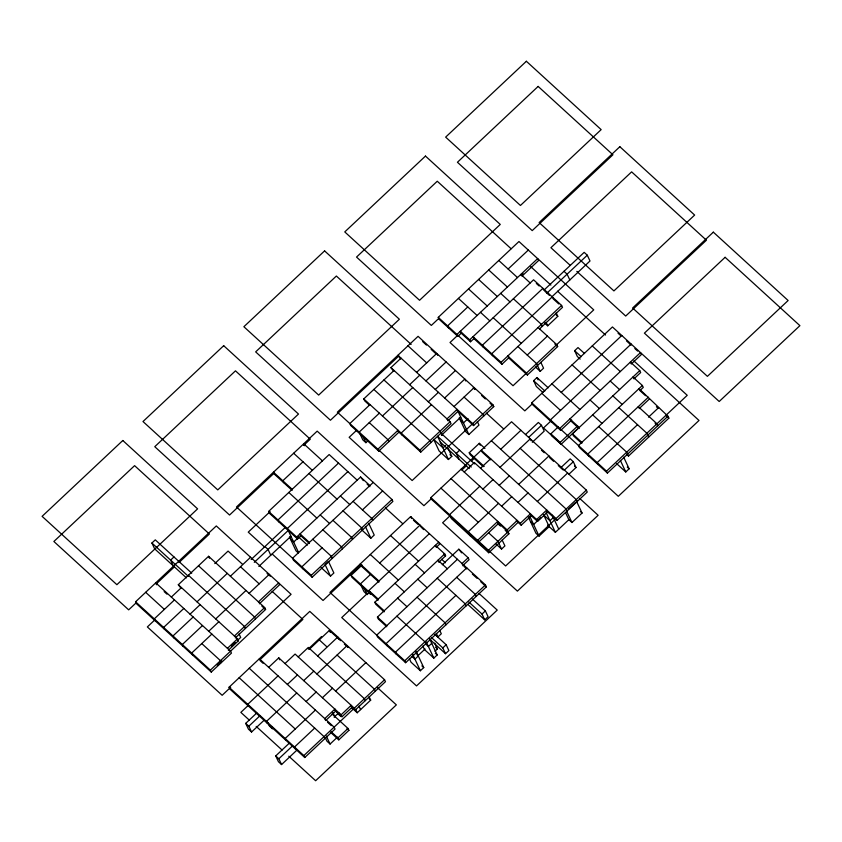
<?xml version="1.0" encoding="UTF-8"?>
<svg xmlns="http://www.w3.org/2000/svg" width="842" height="842" viewBox="0 0 842 842"><rect width="100%" height="100%" fill="white"/><g stroke="black" fill="none" stroke-linecap="round" stroke-linejoin="round"><path stroke-width="1.26" d="M186.419 577.865L154.633 548.816L151.918 543.016L155.275 539.859L191.734 573.181M173.978 556.941L170.61 560.098L173.336 565.908M211.279 672.074L136.488 603.725L135.583 601.788L216.299 525.945L291.079 594.294L210.374 670.137L211.279 672.074L231.455 653.118L230.55 651.182L155.759 582.822L156.665 584.758M438.25 317.36L518.956 241.517L593.747 309.867L513.041 385.72L438.25 317.36L439.156 319.297L457.848 336.39L461.521 332.937M136.267 602.714L128.668 609.85L53.877 541.49L134.594 465.647L209.374 534.007L178.988 562.551M156.202 583.969L174.241 567.013M274.187 473.099L229.561 515.041L154.77 446.692L235.476 370.838L310.266 439.198L303.625 445.439M398.813 355.987L330.443 420.232L255.663 351.882L336.368 276.029L411.159 344.389M438.935 318.287L431.336 325.422L356.545 257.073L437.261 181.23L511.083 248.706M393.698 371.259L390.92 367.617L401.013 358.134M369.354 405.118L364.681 400.845L363.776 398.908L394.035 370.469M302.994 461.795L282.817 480.761L283.722 482.698M467.773 306.951L447.597 325.907L448.502 327.843M508.126 269.019L528.313 250.063M181.093 588.379L178.315 584.737L208.584 556.299L264.672 607.556L265.577 609.492L235.307 637.941M370.006 404.602L349.83 423.568L350.735 425.494L378.774 451.133L398.95 432.167L398.045 430.23L377.869 449.196L378.774 451.133M171.347 597.062L181.43 587.59M174.462 599.914L154.275 618.881L155.191 620.807M301.236 535.544L297.573 538.996L269.524 513.357L268.619 511.431L329.159 454.543L357.197 480.172M416.59 372.375L436.766 353.419L437.672 355.345M154.96 619.796L147.361 626.932L222.151 695.292L230.697 687.261M214.784 563.582L228.077 551.089L242.454 564.235M270.093 511.61L248.253 532.133L264.556 547.026M356.734 430.178L349.146 437.324L423.926 505.674L431.525 498.538M457.627 335.379L450.028 342.515L524.819 410.864L532.418 403.728M521.251 275.587L523.145 273.808M522.051 276.06L538.564 260.536L537.659 258.61L456.943 334.453L457.848 336.39M379.353 413.148L359.176 432.104L362.797 439.85L365.912 442.692L367.754 440.966M409.622 384.71L419.705 375.227M382.468 415.99L412.738 387.552M183.809 608.461L163.632 627.416L164.537 629.353M338.505 463.089L277.965 519.967L278.87 521.903M425.936 380.921L446.113 361.955M474.235 338.326L470.562 341.768L469.657 339.842L533.554 279.797L561.603 305.425L562.509 307.362L539.575 328.906M197.007 601.83L227.277 573.381M190.039 614.155L200.122 604.672M230.392 576.233L250.569 557.267M251.169 559.488L285.112 527.597M193.155 617.007L172.978 635.963L173.884 637.899M347.851 471.636L287.322 528.513L298.552 552.499M435.282 389.467L455.469 370.501M254.284 562.34L288.227 530.449M428.315 401.792L438.408 392.309M546.921 293.121L587.284 255.2L584.169 252.347L543.806 290.269L542.901 288.332L482.371 345.22L483.276 347.157M258.841 566.424L290.943 536.249M431.43 404.644L401.16 433.083L402.066 435.019M551.478 297.194L590 260.999L587.284 255.2M202.501 625.543L182.325 644.509L183.23 646.446M297.573 538.996L296.668 537.059L360.565 477.014L369.912 485.56M444.639 398.013L464.816 379.047L465.721 380.984M298.247 537.743L293.658 542.059L290.543 539.206M215.71 618.912L245.98 590.474M208.732 631.247L218.825 621.764M249.095 593.315L269.272 574.36L270.177 576.296M211.847 634.089L191.671 653.055L192.576 654.992M373.269 482.403L292.563 558.246L293.469 560.183L312.161 577.265L392.877 501.422L391.972 499.485L317.181 431.136L236.476 506.979L311.256 575.339L312.161 577.265M453.985 406.549L474.162 387.594L475.067 389.53L473.193 387.815M509.305 357.345L501.969 364.239L501.064 362.313L561.603 305.425M544.595 322.97L547.71 325.812L557.793 316.329L556.173 312.845M458.006 411.338L447.923 420.821L447.007 418.884L457.101 409.401L468.878 434.546L478.972 425.073L477.34 421.589M258.441 601.862L278.618 582.906L279.523 584.832L259.347 603.798M450.123 421.726L451.038 423.663L420.768 452.101L419.863 450.175L450.123 421.726L390.92 367.617M441.461 435.24L460.721 417.137M322.086 547.826L301.91 566.792L302.815 568.729M362.439 509.905L382.626 490.939M527.229 355.05L547.405 336.095M234.402 636.005L264.672 607.556M468.026 418.632L463.447 422.947L460.332 420.095M227.435 648.329L237.518 638.846L178.315 584.737M231.518 646.046L235.192 642.604M237.939 640.015L240.696 637.426L239.065 633.952M445.544 445.544L443.018 447.912L433.672 439.366L439.103 450.975L448.46 459.522L451.817 456.353L448.018 448.239M228.34 650.266L238.423 640.783L237.518 638.846M311.256 575.339L391.972 499.485M492.854 404.676L412.148 480.529L337.358 412.17L418.074 336.326L492.854 404.676L493.77 406.612L473.583 425.578L456.448 409.907M217.215 665.275L221.793 660.959M527.397 375.016L526.492 373.08L507.789 355.987L508.694 357.924L527.397 375.016L557.657 346.567L556.751 344.631L538.059 327.549M535.523 367.059L540.206 371.333L543.564 368.175L540.848 362.365M459.637 450.228L456.28 453.396L458.995 459.195M542.89 392.488L536.343 386.51L533.628 380.71L536.986 377.542L548.205 387.804M330.506 576.139L333.874 572.981L328.433 561.372L325.065 564.529L330.506 576.139L321.16 567.592M361.513 529.671L370.859 538.217L374.227 535.049L368.785 523.45M580.17 359.092L577.359 356.534L574.644 350.725L578.001 347.567L584.548 353.545M483.234 466.668L470.141 454.701L469.236 452.764L479.33 443.292L484.939 448.418M263.041 663.286L260.241 660.717L259.336 658.791L334.116 727.141L335.032 729.077L304.762 757.516L229.971 689.166L229.066 687.23L309.782 611.387L384.562 679.736L385.468 681.673L355.208 710.111L350.535 705.838M410.664 516.578L329.959 592.421L404.739 660.77L405.644 662.707L486.36 586.863L485.455 584.927L410.664 516.578L411.57 518.514M451.017 478.656L507.116 529.913L508.926 533.786L488.749 552.752L487.844 550.815L431.746 499.548L430.841 497.611L511.557 421.768L586.337 490.118L587.253 492.054L556.983 520.493L546.7 511.094M571.686 420.032L560.688 430.378L532.639 404.739L531.734 402.802L612.439 326.959L687.23 395.308L606.524 471.162L607.429 473.088L667.959 416.211L639.004 388.646L639.909 390.572L645.519 395.698M260.136 659.602L302.857 619.438L272.177 591.4M361.018 564.793L323.044 600.483L272.219 554.036M461.911 469.983L466.657 465.521M471.404 461.058L474.257 458.385M429.367 533.66L368.828 590.547L370.638 594.42L351.945 577.328L351.04 575.391L362.049 565.056M464.226 472.015L474.32 462.542L536.638 519.503L537.543 521.43L547.637 511.957L546.732 510.02L536.638 519.503M268.682 667.327L278.776 657.855L341.094 714.816L341.999 716.742L352.093 707.269L351.177 705.333L341.094 714.816M379.658 563.045L420.011 525.124L420.926 527.05M480.55 468.236L490.633 458.753M500.727 449.27L520.903 430.315M561.256 392.393L621.796 335.505M370.48 574.454L360.387 583.938L364.018 591.673L367.133 594.526L369.88 591.937M525.534 434.525L538.375 422.452L541.49 425.305L544.216 431.104L532.291 442.313M285.006 663.549L295.089 654.066L354.303 708.175L355.208 710.111M528.65 437.366L541.49 425.305M278.028 675.873L247.769 704.322L248.674 706.249M298.205 656.918L308.298 647.435L364.386 698.702L365.291 700.628M479.803 486.255L449.544 514.704L451.354 518.567L488.749 552.752M499.99 467.299L530.25 438.861L531.155 440.787M631.142 344.052L550.426 419.895L551.331 421.831M248.443 705.238L240.844 712.374L249.474 720.268M308.267 649.024L321.56 636.531M366.428 594.368L341.736 617.565L416.527 685.925L497.233 610.082L479.014 593.431M450.217 515.62L442.629 522.766L517.409 591.116L598.125 515.272L579.906 498.622M551.11 420.811L543.511 427.957L618.302 496.306L699.007 420.463L633.816 360.871M309.203 649.371L329.38 630.405L340.6 640.657M482.929 489.107L493.012 479.624M578.528 427.947L561.098 444.323L551.752 435.777L550.847 433.84L558.183 426.947M264.399 719.952L251.558 732.014L248.443 729.172L245.717 723.362L256.726 713.016M287.375 684.42L297.468 674.937M317.644 655.981L337.821 637.015L338.726 638.952M384.131 611.881L375.721 604.188L374.816 602.251L438.714 542.206L439.619 544.143L436.872 546.732M499.243 485.318L509.336 475.846M251.558 732.014L248.832 726.214L259.841 715.868M303.699 680.631L313.792 671.158M561.098 444.323L560.193 442.387L577.612 426.01M296.731 692.966L266.461 721.405L267.367 723.341M316.908 674L347.167 645.561L348.083 647.498L344.336 644.077M386.762 626.743L378.342 619.049L377.437 617.112L444.702 553.91L435.346 545.363L436.251 547.3M498.506 503.348L468.236 531.786L470.047 535.659M518.683 484.382L548.952 455.943L549.858 457.88L553.594 461.3M581.811 443.45L573.391 435.756L572.486 433.819L639.752 370.617L630.405 362.071L631.311 364.007L641.394 354.524L640.488 352.587L559.783 428.441L560.688 430.378M439.187 561.877L445.607 555.846L444.702 553.91M634.236 378.584L640.657 372.553L639.752 370.617M501.622 506.2L511.704 496.717M442.303 564.729L458.806 549.216L468.152 557.762L469.068 559.688L462.647 565.729M306.078 701.512L316.16 692.029M457.406 559.298L376.7 635.142L377.605 637.078L405.644 662.707M517.946 502.411L528.029 492.928M633.931 378.868L633.026 376.942L642.372 385.478L578.475 445.523L579.38 447.46L607.429 473.088M498.675 523.303L478.488 542.269L477.582 540.332L497.759 521.377L499.58 525.24M640.53 390.004L643.277 387.415L642.372 385.478M561.025 467.499L570.202 458.879L573.318 461.721L576.033 467.531L568.697 474.425M461.732 563.793L468.152 557.762M564.14 470.341L573.318 461.721M322.402 697.723L332.485 688.24M315.424 710.048L285.154 738.497L286.059 740.434M335.6 691.093L365.87 662.643M466.752 567.845L386.046 643.688L386.952 645.625M507.116 529.913L517.198 520.44L518.104 522.366L487.844 550.815M537.375 501.474L567.645 473.036M648.361 397.182L587.821 454.07L588.726 456.006M639.173 408.602L649.266 399.119M521.219 525.219L520.314 523.282L530.407 513.799L531.313 515.736L521.219 525.219L516.241 520.661M297.152 749.917L281.565 764.568L278.449 761.726L275.723 755.916L289.49 742.991M495.949 543.943L501.558 549.068L504.916 545.911L502.2 540.111M281.565 764.568L278.839 758.768L292.606 745.833M314.687 728.077L294.511 747.043L295.416 748.97M455.932 595.347L395.393 652.234L396.298 654.16M637.531 424.694L597.167 462.616L598.083 464.552M540.974 517.598L533.639 524.492L530.513 521.651M648.519 417.148L658.612 407.665M334.116 717.152L337.789 713.7L336.695 711.385M553.32 517.556L549.952 520.714L543.406 514.736M304.762 757.516L303.857 755.579L384.562 679.736M404.739 660.77L485.455 584.927M586.337 490.118L505.632 565.971L430.841 497.611M528.344 517.009L535.954 533.26L539.069 536.101L549.163 526.618L543.721 515.02M568.361 509.2L575.696 502.295M626.637 454.354L628.511 456.069L668.864 418.148L667.959 416.211M351.619 707.638L357.229 712.764L370.68 700.123L369.049 696.639M425.094 648.982L417.758 655.886L416.127 652.403M435.135 634.352L437.935 636.92L441.303 633.763L439.671 630.279M418.306 655.981L414.938 659.139L412.138 656.581M431.757 643.341L428.399 646.498L425.589 643.93M325.328 737.729L326.959 741.213L330.075 744.054L337.41 737.16M547.605 525.197L555.394 532.323L568.845 519.682L565.582 512.715M347.988 728.446L348.893 730.382L338.8 739.865L337.895 737.929L347.988 728.446L332.095 713.921M434.914 651.308L437.44 648.94L434.725 643.13M568.845 519.682L571.96 522.524L582.054 513.041L576.612 501.443M616.418 463.416L625.764 471.962L629.132 468.805L623.69 457.195M446.165 644.74L448.891 650.55L445.523 653.708L442.808 647.908L446.165 644.74L434.956 634.489M409.401 658.718L411.033 662.201L420.379 670.748L423.747 667.59L416.127 651.34M422.852 646.077L424.484 649.561L433.83 658.107L437.198 654.95L429.578 638.699M485.371 610.892L488.086 616.702L484.729 619.859L482.013 614.06L485.371 610.892L472.288 598.936M570.097 265.23L550.921 247.706L631.626 171.863L706.417 240.212L625.701 316.055L576.802 271.366M563.982 271.313L567.098 274.155L569.823 279.965M618.028 333.169L620.828 335.726M626.437 340.852L631.111 345.125M634.847 348.546L637.657 351.114M530.744 266.661L550.878 285.07M557.583 291.206L605.524 335.021M536.333 283.438L539.133 285.996M544.742 291.122L549.416 295.395M558.762 303.941L553.152 298.815L552.247 296.879L491.717 353.766L492.623 355.703M520.84 274.408L530.186 282.954M498.78 260.483L517.483 277.565M592.263 345.925L620.312 371.554M556.236 314.908L557.793 316.329M656.402 406.749L657.96 408.17M666.064 415.58L668.864 418.148M488.697 269.956L507.389 287.048M610.218 381.037L619.575 389.583M638.268 406.665L656.96 423.758L657.876 425.694L655.065 423.126M574.644 350.725L581.191 356.703M513.378 298.752L541.417 324.38L542.332 326.317M500.664 293.374L510.01 301.91M612.85 395.898L622.196 404.444M554.857 344.01L557.657 346.567M478.603 279.439L497.306 296.531M572.086 364.881L600.136 390.52M618.828 407.602L646.877 433.241L648.687 437.103M468.52 288.922L487.213 306.014M590.042 399.992L599.388 408.538M493.202 317.718L521.24 343.347M480.487 312.329L489.833 320.876M517.883 346.504L536.575 363.597L540.206 371.333M592.663 414.864L602.019 423.4M458.427 298.405L477.119 315.487M551.91 383.847L579.959 409.475M598.651 426.568L626.701 452.196L628.511 456.069M533.628 380.71L544.848 390.962M627.258 467.089L629.132 468.805M541.827 393.33L560.519 410.412M579.212 427.504L569.866 418.958L570.771 420.895L579.191 428.578M501.064 362.313L473.025 336.674L473.93 338.61L501.969 364.239M469.657 339.842L460.311 331.295L461.216 333.232L470.562 341.768M572.486 433.819L581.843 442.366M531.734 402.802L606.524 471.162M550.847 433.84L560.193 442.387M574.476 466.1L576.033 467.531M422.716 341.673L426.452 345.094M431.136 349.367L435.809 353.64M481.613 395.508L485.35 398.929M490.023 403.192L493.77 406.612M541.438 450.186L544.248 452.754M558.267 465.573L562.94 469.836M486.423 413.18L503.684 428.946M407.981 345.809L426.683 362.891M464.068 397.077L482.771 414.159L483.676 416.095M520.167 448.333L576.254 499.601L577.159 501.537M580.485 511.62L582.054 513.041M491.381 440.724L566.161 509.084L567.066 511.02M400.666 358.934L397.898 355.292L472.678 423.642L473.583 425.578M468.878 434.546L465.763 431.704L459.237 417.769M490.612 459.837L482.192 452.143L481.287 450.207L556.078 518.567L556.983 520.493M469.236 452.764L484.192 466.436M383.952 379.942L440.04 431.209L442.029 435.461M440.945 433.146L474.604 463.9M530.997 515.451L537.543 521.43M471.236 467.068L437.577 436.303L448.46 459.522M440.303 442.113L469.278 468.594M449.954 454.648L451.817 456.353M373.859 389.425L429.946 440.692L430.851 442.629M461.111 469.173L520.314 523.282M363.776 398.908L419.863 450.175M397.392 430.746L420.768 452.101M497.738 522.45L508.021 531.849M497.706 523.535L500.516 526.092M505.189 530.365L508.926 533.786M369.259 422.631L387.962 439.713L388.867 441.65M440.934 488.128L478.33 522.314M488.581 532.786L497.927 541.332L501.558 549.068M461.584 552.857L458.806 549.216M413.443 520.219L418.116 524.492M421.853 527.913L423.726 529.618M463.921 566.361L466.731 568.918M472.341 574.044L477.014 578.317M480.75 581.738L486.36 586.863M363.334 480.656L360.565 477.014M367.08 484.076L369.88 486.644M443.734 554.141L445.607 555.846M385.531 507.989L402.792 523.756M441.618 559.246L445.46 562.751M447.323 568.782L437.966 560.235L438.882 562.172M456.669 577.317L475.362 594.41L476.267 596.346M322.423 460.858L303.73 443.776L304.636 445.713M468.92 602.093L482.013 614.06M467.899 604.482L484.729 619.859M353.093 501.358L371.796 518.451L372.701 520.388M390.488 535.533L418.537 561.172M437.23 578.254L465.279 603.893L466.184 605.83M293.647 453.259L312.34 470.341M340.389 495.98L349.735 504.516M415.169 564.329L424.515 572.876M308.972 473.509L337.021 499.138M343.01 510.841L361.702 527.934L362.607 529.86M417.79 579.191L427.147 587.737M332.916 520.324L351.619 537.407L352.524 539.343M370.312 554.499L398.361 580.127M417.053 597.22L445.102 622.848L446.007 624.785M292.163 489.307L273.461 472.215L274.366 474.151L292.132 490.381M320.202 514.936L329.559 523.482M394.993 583.296L404.339 591.831M288.795 492.465L316.845 518.093M322.833 529.807L341.526 546.89L342.431 548.826M378.921 581.064L360.218 563.982L361.134 565.919L378.889 582.148M397.613 598.157L406.96 606.703M431.588 637.657L442.808 647.908M429.63 639.183L445.523 653.708M435.567 647.224L437.44 648.94M312.74 539.28L331.432 556.373L332.348 558.309M368.828 590.547L378.174 599.094M396.877 616.176L424.915 641.814L425.831 643.751M351.04 575.391L378.153 600.178M435.325 653.234L437.198 654.95M309.382 542.448L300.026 533.902L300.931 535.838M374.816 602.251L384.163 610.797M300.005 534.975L309.351 543.522M298.047 536.512L307.393 545.058M268.619 511.431L296.668 537.059M377.437 617.112L386.783 625.659M298.321 552.952L295.984 550.815L289.459 536.891M421.874 665.875L423.747 667.59M264.925 546.563L268.051 549.416L270.766 555.215M267.061 573.444L268.619 574.865M377.174 687.356L396.35 704.88L315.634 780.734L288.785 756.19M240.486 566.75L259.178 583.843M337.084 655.044L374.48 689.219L375.385 691.156M319.297 639.888L326.77 646.719M369.122 698.702L370.68 700.123M261.841 606.082L265.577 609.492M198.491 565.771L254.579 617.039L255.484 618.975M188.408 575.254L244.496 626.522L245.401 628.458M151.918 543.016L188.376 576.338M334.516 709.911L341.999 716.742M337.789 713.7L340.905 716.553L339.273 713.069M347.02 728.677L348.893 730.382M236.56 639.078L238.423 640.783M327.549 722.236L331.285 725.657M331.348 731.951L337.895 737.929M330.39 732.172L338.8 739.865M249.243 668.264L324.033 736.624L324.938 738.56M164.148 591.6L166.948 594.157M145.677 592.305L164.369 609.398M201.764 643.572L220.457 660.665L221.362 662.591M239.16 677.747L295.247 729.014M135.583 601.788L210.374 670.137M229.066 687.23L303.857 755.579M256.189 726.404L282.081 750.064M245.717 723.362L248.832 726.214M275.723 755.916L278.839 758.768M620.333 460.353L625.764 471.962M546.079 322.328L547.71 325.812M536.986 377.542L538.08 379.868M566.519 510.915L571.96 522.524M552.226 515.23L558.751 529.155M546.153 512.589L555.394 532.323M529.828 516.367L539.069 536.101M479.33 443.292L480.235 445.218M363.197 436.893L365.912 442.692M436.303 633.437L437.935 636.92M426.22 641.857L433.83 658.107M365.428 526.608L370.859 538.217M412.769 654.497L420.379 670.748M364.407 588.726L367.133 594.526M329.38 630.405L330.285 632.342M358.955 706.122L360.587 709.606M355.598 709.28L357.229 712.764M332.8 712.321L334.969 716.963M326.264 735.929L330.075 744.054M278.776 657.855L279.681 659.781M208.584 556.299L209.49 558.225M271.419 726.52L272.503 728.846L269.387 725.993L267.756 722.51M122.806 440.503L42.1 516.346L116.891 584.695L197.596 508.852L122.806 440.503M223.698 345.694L142.993 421.537L217.773 489.897L298.489 414.043L223.698 345.694M324.591 250.884L243.875 326.728L318.665 395.087L399.371 319.234L324.591 250.884M425.473 156.075L344.767 231.918L419.558 300.278L500.264 224.435L425.473 156.075M526.366 61.266L445.65 137.12L520.44 205.469L601.156 129.626L526.366 61.266M538.143 86.421L457.438 162.264L532.218 230.613L612.934 154.77L538.143 86.421M619.849 146.708L539.143 222.562L613.923 290.911L694.639 215.068L619.849 146.708M713.332 232.15L632.626 307.993L707.406 376.353L788.123 300.51L713.332 232.15M725.109 257.305L644.404 333.148L719.194 401.497L799.9 325.654L725.109 257.305M334.863 709.111L324.77 718.594L325.675 720.531L335.769 711.048L334.863 709.111"/></g></svg>
